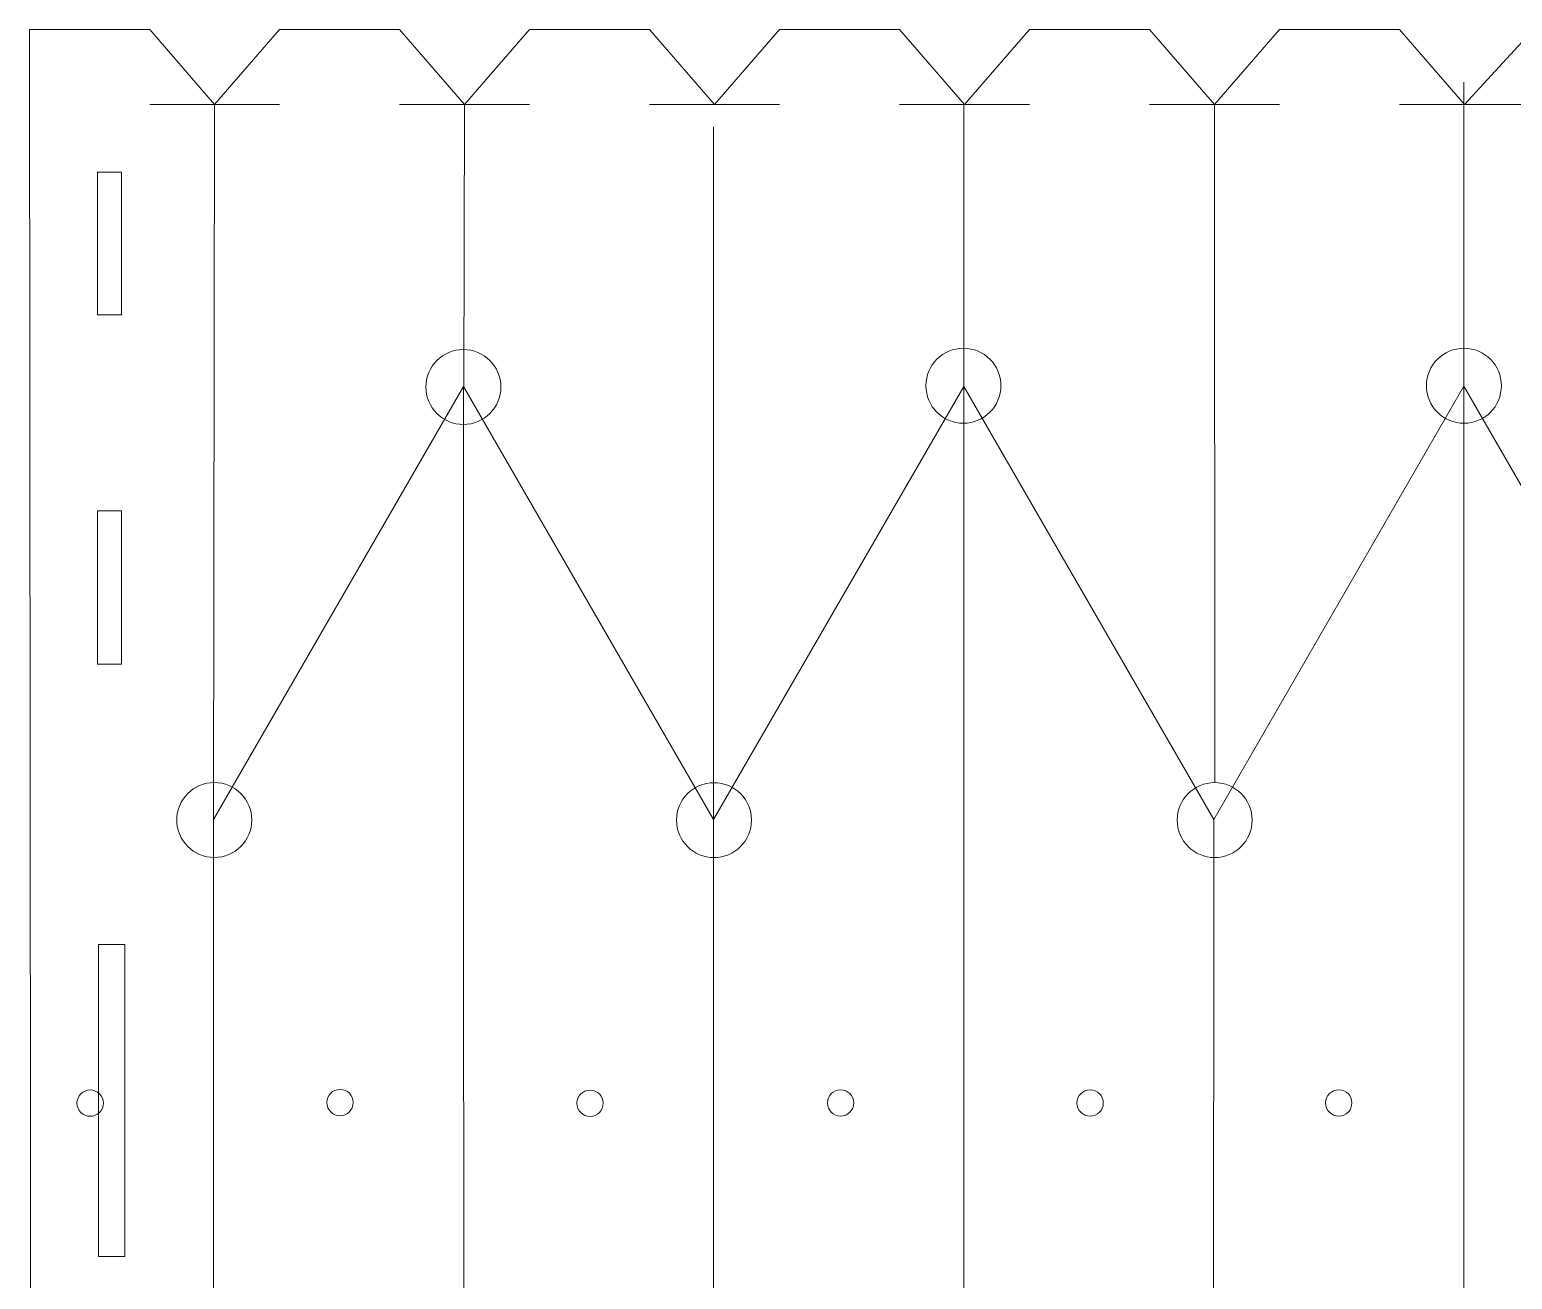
# Model space of a CAD drawing. Header units: inches. Extents: x -10.63 to -0.93, y 1.38 to 4.96.
# Drawn here: x -10.632 to -8.297, y 2.987 to 4.955 of the extents above; entities that cross this region are included whole.
import ezdxf
from ezdxf.lldxf.tags import DXFTag

# ---------------------------------------------------------------- set-up
doc = ezdxf.new("R2010")
doc.units = ezdxf.units.IN
doc.header["$MEASUREMENT"] = 0
doc.layers.add('Layer 1', color=7, linetype='Continuous')
doc.layers.add('SLD-0', color=7, linetype='Continuous')
tags = doc.linetypes.add('New Line1', pattern=[2, 1, -1]).pattern_tags.tags
tags[6:7] = [DXFTag(74, 4), DXFTag(75, 0), DXFTag(340, '0'), DXFTag(46, 1.0), DXFTag(50, 0.0), DXFTag(44, 0.0), DXFTag(45, 0.0)]
tags[4:5] = [DXFTag(74, 4), DXFTag(75, 0), DXFTag(340, '0'), DXFTag(46, 1.0), DXFTag(50, 0.0), DXFTag(44, 0.0), DXFTag(45, 0.0)]
tags = doc.linetypes.add('New Line10', pattern=[2, 1, -1]).pattern_tags.tags
tags[6:7] = [DXFTag(74, 4), DXFTag(75, 0), DXFTag(340, '0'), DXFTag(46, 1.0), DXFTag(50, 0.0), DXFTag(44, 0.0), DXFTag(45, 0.0)]
tags[4:5] = [DXFTag(74, 4), DXFTag(75, 0), DXFTag(340, '0'), DXFTag(46, 1.0), DXFTag(50, 0.0), DXFTag(44, 0.0), DXFTag(45, 0.0)]
tags = doc.linetypes.add('New Line11', pattern=[2, 1, -1]).pattern_tags.tags
tags[6:7] = [DXFTag(74, 4), DXFTag(75, 0), DXFTag(340, '0'), DXFTag(46, 1.0), DXFTag(50, 0.0), DXFTag(44, 0.0), DXFTag(45, 0.0)]
tags[4:5] = [DXFTag(74, 4), DXFTag(75, 0), DXFTag(340, '0'), DXFTag(46, 1.0), DXFTag(50, 0.0), DXFTag(44, 0.0), DXFTag(45, 0.0)]
tags = doc.linetypes.add('New Line15', pattern=[2, 1, -1]).pattern_tags.tags
tags[6:7] = [DXFTag(74, 4), DXFTag(75, 0), DXFTag(340, '0'), DXFTag(46, 1.0), DXFTag(50, 0.0), DXFTag(44, 0.0), DXFTag(45, 0.0)]
tags[4:5] = [DXFTag(74, 4), DXFTag(75, 0), DXFTag(340, '0'), DXFTag(46, 1.0), DXFTag(50, 0.0), DXFTag(44, 0.0), DXFTag(45, 0.0)]
tags = doc.linetypes.add('New Line2', pattern=[2, 1, -1]).pattern_tags.tags
tags[6:7] = [DXFTag(74, 4), DXFTag(75, 0), DXFTag(340, '0'), DXFTag(46, 1.0), DXFTag(50, 0.0), DXFTag(44, 0.0), DXFTag(45, 0.0)]
tags[4:5] = [DXFTag(74, 4), DXFTag(75, 0), DXFTag(340, '0'), DXFTag(46, 1.0), DXFTag(50, 0.0), DXFTag(44, 0.0), DXFTag(45, 0.0)]
tags = doc.linetypes.add('New Line22', pattern=[2, 1, -1]).pattern_tags.tags
tags[6:7] = [DXFTag(74, 4), DXFTag(75, 0), DXFTag(340, '0'), DXFTag(46, 1.0), DXFTag(50, 0.0), DXFTag(44, 0.0), DXFTag(45, 0.0)]
tags[4:5] = [DXFTag(74, 4), DXFTag(75, 0), DXFTag(340, '0'), DXFTag(46, 1.0), DXFTag(50, 0.0), DXFTag(44, 0.0), DXFTag(45, 0.0)]
tags = doc.linetypes.add('New Line23', pattern=[2, 1, -1]).pattern_tags.tags
tags[6:7] = [DXFTag(74, 4), DXFTag(75, 0), DXFTag(340, '0'), DXFTag(46, 1.0), DXFTag(50, 0.0), DXFTag(44, 0.0), DXFTag(45, 0.0)]
tags[4:5] = [DXFTag(74, 4), DXFTag(75, 0), DXFTag(340, '0'), DXFTag(46, 1.0), DXFTag(50, 0.0), DXFTag(44, 0.0), DXFTag(45, 0.0)]
tags = doc.linetypes.add('New Line27', pattern=[2, 1, -1]).pattern_tags.tags
tags[6:7] = [DXFTag(74, 4), DXFTag(75, 0), DXFTag(340, '0'), DXFTag(46, 1.0), DXFTag(50, 0.0), DXFTag(44, 0.0), DXFTag(45, 0.0)]
tags[4:5] = [DXFTag(74, 4), DXFTag(75, 0), DXFTag(340, '0'), DXFTag(46, 1.0), DXFTag(50, 0.0), DXFTag(44, 0.0), DXFTag(45, 0.0)]
tags = doc.linetypes.add('New Line47', pattern=[2, 1, -1]).pattern_tags.tags
tags[6:7] = [DXFTag(74, 4), DXFTag(75, 0), DXFTag(340, '0'), DXFTag(46, 1.0), DXFTag(50, 0.0), DXFTag(44, 0.0), DXFTag(45, 0.0)]
tags[4:5] = [DXFTag(74, 4), DXFTag(75, 0), DXFTag(340, '0'), DXFTag(46, 1.0), DXFTag(50, 0.0), DXFTag(44, 0.0), DXFTag(45, 0.0)]
tags = doc.linetypes.add('New Line49', pattern=[2, 1, -1]).pattern_tags.tags
tags[6:7] = [DXFTag(74, 4), DXFTag(75, 0), DXFTag(340, '0'), DXFTag(46, 1.0), DXFTag(50, 0.0), DXFTag(44, 0.0), DXFTag(45, 0.0)]
tags[4:5] = [DXFTag(74, 4), DXFTag(75, 0), DXFTag(340, '0'), DXFTag(46, 1.0), DXFTag(50, 0.0), DXFTag(44, 0.0), DXFTag(45, 0.0)]
tags = doc.linetypes.add('New Line50', pattern=[2, 1, -1]).pattern_tags.tags
tags[6:7] = [DXFTag(74, 4), DXFTag(75, 0), DXFTag(340, '0'), DXFTag(46, 1.0), DXFTag(50, 0.0), DXFTag(44, 0.0), DXFTag(45, 0.0)]
tags[4:5] = [DXFTag(74, 4), DXFTag(75, 0), DXFTag(340, '0'), DXFTag(46, 1.0), DXFTag(50, 0.0), DXFTag(44, 0.0), DXFTag(45, 0.0)]
tags = doc.linetypes.add('New Line52', pattern=[2, 1, -1]).pattern_tags.tags
tags[6:7] = [DXFTag(74, 4), DXFTag(75, 0), DXFTag(340, '0'), DXFTag(46, 1.0), DXFTag(50, 0.0), DXFTag(44, 0.0), DXFTag(45, 0.0)]
tags[4:5] = [DXFTag(74, 4), DXFTag(75, 0), DXFTag(340, '0'), DXFTag(46, 1.0), DXFTag(50, 0.0), DXFTag(44, 0.0), DXFTag(45, 0.0)]
tags = doc.linetypes.add('New Line54', pattern=[2, 1, -1]).pattern_tags.tags
tags[6:7] = [DXFTag(74, 4), DXFTag(75, 0), DXFTag(340, '0'), DXFTag(46, 1.0), DXFTag(50, 0.0), DXFTag(44, 0.0), DXFTag(45, 0.0)]
tags[4:5] = [DXFTag(74, 4), DXFTag(75, 0), DXFTag(340, '0'), DXFTag(46, 1.0), DXFTag(50, 0.0), DXFTag(44, 0.0), DXFTag(45, 0.0)]
tags = doc.linetypes.add('New Line56', pattern=[2, 1, -1]).pattern_tags.tags
tags[6:7] = [DXFTag(74, 4), DXFTag(75, 0), DXFTag(340, '0'), DXFTag(46, 1.0), DXFTag(50, 0.0), DXFTag(44, 0.0), DXFTag(45, 0.0)]
tags[4:5] = [DXFTag(74, 4), DXFTag(75, 0), DXFTag(340, '0'), DXFTag(46, 1.0), DXFTag(50, 0.0), DXFTag(44, 0.0), DXFTag(45, 0.0)]
tags = doc.linetypes.add('New Line58', pattern=[2, 1, -1]).pattern_tags.tags
tags[6:7] = [DXFTag(74, 4), DXFTag(75, 0), DXFTag(340, '0'), DXFTag(46, 1.0), DXFTag(50, 0.0), DXFTag(44, 0.0), DXFTag(45, 0.0)]
tags[4:5] = [DXFTag(74, 4), DXFTag(75, 0), DXFTag(340, '0'), DXFTag(46, 1.0), DXFTag(50, 0.0), DXFTag(44, 0.0), DXFTag(45, 0.0)]
tags = doc.linetypes.add('New Line60', pattern=[2, 1, -1]).pattern_tags.tags
tags[6:7] = [DXFTag(74, 4), DXFTag(75, 0), DXFTag(340, '0'), DXFTag(46, 1.0), DXFTag(50, 0.0), DXFTag(44, 0.0), DXFTag(45, 0.0)]
tags[4:5] = [DXFTag(74, 4), DXFTag(75, 0), DXFTag(340, '0'), DXFTag(46, 1.0), DXFTag(50, 0.0), DXFTag(44, 0.0), DXFTag(45, 0.0)]
tags = doc.linetypes.add('New Line61', pattern=[2, 1, -1]).pattern_tags.tags
tags[6:7] = [DXFTag(74, 4), DXFTag(75, 0), DXFTag(340, '0'), DXFTag(46, 1.0), DXFTag(50, 0.0), DXFTag(44, 0.0), DXFTag(45, 0.0)]
tags[4:5] = [DXFTag(74, 4), DXFTag(75, 0), DXFTag(340, '0'), DXFTag(46, 1.0), DXFTag(50, 0.0), DXFTag(44, 0.0), DXFTag(45, 0.0)]
tags = doc.linetypes.add('New Line9', pattern=[2, 1, -1]).pattern_tags.tags
tags[6:7] = [DXFTag(74, 4), DXFTag(75, 0), DXFTag(340, '0'), DXFTag(46, 1.0), DXFTag(50, 0.0), DXFTag(44, 0.0), DXFTag(45, 0.0)]
tags[4:5] = [DXFTag(74, 4), DXFTag(75, 0), DXFTag(340, '0'), DXFTag(46, 1.0), DXFTag(50, 0.0), DXFTag(44, 0.0), DXFTag(45, 0.0)]

msp = doc.modelspace()

# ---------------------------------------------------------------- linework, layer by layer
at = {"layer": 'Layer 1', "color": 250, "lineweight": 18}
for points in [[(-10.525, 4.5058), (-10.4875, 4.5058), (-10.4875, 4.7308), (-10.525, 4.7308), (-10.525, 4.5058)], [(-10.525, 3.9557), (-10.4875, 3.9557), (-10.4875, 4.1974), (-10.525, 4.1974), (-10.525, 3.9557)], [(-10.5235, 3.0223), (-10.4819, 3.0223), (-10.4819, 3.514), (-10.5235, 3.514), (-10.5235, 3.0223)]]:
    msp.add_lwpolyline(points, close=True, dxfattribs=at)
msp.add_open_spline([(-10.6319, 4.9553), (-10.6319, 4.9553), (-10.6292, 1.3808), (-10.6292, 1.3808)], degree=3, dxfattribs=at)
at = {"layer": 'Layer 1', "color": 5, "linetype": 'New Line2', "lineweight": 9}
msp.add_open_spline([(-8.7656, 3.7691), (-8.7656, 3.7691), (-8.7658, 4.8372), (-8.7658, 4.8372)], degree=3, dxfattribs=at)
at = {"layer": 'Layer 1', "color": 5, "linetype": 'New Line1', "lineweight": 9}
msp.add_open_spline([(-9.5548, 3.7111), (-9.5548, 3.7111), (-9.5552, 4.8024), (-9.5552, 4.8024)], degree=3, dxfattribs=at)
at = {"layer": 'SLD-0', "color": 179, "lineweight": 9}
for points in [[(-10.6319, 4.9553), (-10.6319, 4.9553), (-10.4429, 4.9553), (-10.4429, 4.9553)], [(-10.4429, 4.9553), (-10.4429, 4.9553), (-10.3406, 4.8372), (-10.3406, 4.8372)], [(-10.2382, 4.9553), (-10.2382, 4.9553), (-10.3406, 4.8372), (-10.3406, 4.8372)], [(-10.2382, 4.9553), (-10.2382, 4.9553), (-10.0492, 4.9553), (-10.0492, 4.9553)], [(-10.0492, 4.9553), (-10.0492, 4.9553), (-9.9469, 4.8372), (-9.9469, 4.8372)], [(-9.8445, 4.9553), (-9.8445, 4.9553), (-9.9469, 4.8372), (-9.9469, 4.8372)], [(-9.8445, 4.9553), (-9.8445, 4.9553), (-9.6555, 4.9553), (-9.6555, 4.9553)], [(-9.6555, 4.9553), (-9.6555, 4.9553), (-9.5532, 4.8372), (-9.5532, 4.8372)], [(-9.4508, 4.9553), (-9.4508, 4.9553), (-9.5532, 4.8372), (-9.5532, 4.8372)], [(-9.4508, 4.9553), (-9.4508, 4.9553), (-9.2618, 4.9553), (-9.2618, 4.9553)], [(-9.2618, 4.9553), (-9.2618, 4.9553), (-9.1595, 4.8372), (-9.1595, 4.8372)], [(-9.0571, 4.9553), (-9.0571, 4.9553), (-9.1595, 4.8372), (-9.1595, 4.8372)], [(-9.0571, 4.9553), (-9.0571, 4.9553), (-8.8681, 4.9553), (-8.8681, 4.9553)], [(-8.8681, 4.9553), (-8.8681, 4.9553), (-8.7658, 4.8372), (-8.7658, 4.8372)], [(-8.6634, 4.9553), (-8.6634, 4.9553), (-8.7658, 4.8372), (-8.7658, 4.8372)], [(-8.6634, 4.9553), (-8.6634, 4.9553), (-8.4744, 4.9553), (-8.4744, 4.9553)], [(-8.4744, 4.9553), (-8.4744, 4.9553), (-8.3721, 4.8372), (-8.3721, 4.8372)], [(-8.3721, 4.8372), (-8.3721, 4.8372), (-8.2638, 4.9553), (-8.2638, 4.9553)], [(-10.4429, 4.8372), (-10.4429, 4.8372), (-10.3406, 4.8372), (-10.3406, 4.8372)], [(-10.3406, 4.8372), (-10.3406, 4.8372), (-10.2382, 4.8372), (-10.2382, 4.8372)], [(-10.0492, 4.8372), (-10.0492, 4.8372), (-9.9469, 4.8372), (-9.9469, 4.8372)], [(-9.9469, 4.8372), (-9.9469, 4.8372), (-9.8445, 4.8372), (-9.8445, 4.8372)], [(-9.6555, 4.8372), (-9.6555, 4.8372), (-9.5532, 4.8372), (-9.5532, 4.8372)], [(-9.5532, 4.8372), (-9.5532, 4.8372), (-9.4508, 4.8372), (-9.4508, 4.8372)], [(-9.2618, 4.8372), (-9.2618, 4.8372), (-9.1595, 4.8372), (-9.1595, 4.8372)], [(-9.1595, 4.8372), (-9.1595, 4.8372), (-9.0571, 4.8372), (-9.0571, 4.8372)], [(-8.8681, 4.8372), (-8.8681, 4.8372), (-8.7658, 4.8372), (-8.7658, 4.8372)], [(-8.7658, 4.8372), (-8.7658, 4.8372), (-8.6634, 4.8372), (-8.6634, 4.8372)], [(-8.4744, 4.8372), (-8.4744, 4.8372), (-8.3721, 4.8372), (-8.3721, 4.8372)], [(-8.3721, 4.8372), (-8.3721, 4.8372), (-8.2638, 4.8372), (-8.2638, 4.8372)]]:
    msp.add_open_spline(points, degree=3, dxfattribs=at)
at = {"layer": 'SLD-0', "color": 5, "linetype": 'New Line61', "lineweight": 9}
msp.add_open_spline([(-8.3734, 4.3913), (-8.3734, 4.3913), (-8.3734, 4.8727), (-8.3734, 4.8727)], degree=3, dxfattribs=at)
at = {"layer": 'SLD-0', "color": 5, "linetype": 'New Line10', "lineweight": 9}
msp.add_open_spline([(-10.3422, 3.711), (-10.3422, 3.711), (-10.3406, 4.8372), (-10.3406, 4.8372)], degree=3, dxfattribs=at)
at = {"layer": 'SLD-0', "color": 5, "linetype": 'New Line50', "lineweight": 9}
msp.add_open_spline([(-9.9482, 4.3913), (-9.9482, 4.3913), (-9.9469, 4.8372), (-9.9469, 4.8372)], degree=3, dxfattribs=at)
at = {"layer": 'SLD-0', "color": 5, "linetype": 'New Line56', "lineweight": 9}
msp.add_open_spline([(-9.1608, 4.3913), (-9.1608, 4.3913), (-9.1608, 4.8372), (-9.1608, 4.8372)], degree=3, dxfattribs=at)
at = {"layer": 'SLD-0', "lineweight": 9}
for points in [[(-9.8898, 4.3923), (-9.8898, 4.4249), (-9.9163, 4.4514), (-9.9489, 4.4514), (-9.9489, 4.4514), (-9.9815, 4.4514), (-10.0079, 4.4249), (-10.0079, 4.3923), (-10.0079, 4.3923), (-10.0079, 4.3597), (-9.9815, 4.3333), (-9.9489, 4.3333), (-9.9489, 4.3333), (-9.9163, 4.3333), (-9.8898, 4.3597), (-9.8898, 4.3923)], [(-9.1023, 4.3944), (-9.1023, 4.427), (-9.1287, 4.4534), (-9.1614, 4.4534), (-9.1614, 4.4534), (-9.194, 4.4534), (-9.2204, 4.427), (-9.2204, 4.3944), (-9.2204, 4.3944), (-9.2204, 4.3617), (-9.194, 4.3353), (-9.1614, 4.3353), (-9.1614, 4.3353), (-9.1287, 4.3353), (-9.1023, 4.3617), (-9.1023, 4.3944)], [(-8.3141, 4.3943), (-8.3141, 4.4269), (-8.3405, 4.4533), (-8.3731, 4.4533), (-8.3731, 4.4533), (-8.4058, 4.4533), (-8.4322, 4.4269), (-8.4322, 4.3943), (-8.4322, 4.3943), (-8.4322, 4.3617), (-8.4058, 4.3352), (-8.3731, 4.3352), (-8.3731, 4.3352), (-8.3405, 4.3352), (-8.3141, 4.3617), (-8.3141, 4.3943)], [(-10.2821, 3.7102), (-10.2821, 3.7428), (-10.3086, 3.7692), (-10.3412, 3.7692), (-10.3412, 3.7692), (-10.3738, 3.7692), (-10.4002, 3.7428), (-10.4002, 3.7102), (-10.4002, 3.7102), (-10.4002, 3.6775), (-10.3738, 3.6511), (-10.3412, 3.6511), (-10.3412, 3.6511), (-10.3086, 3.6511), (-10.2821, 3.6775), (-10.2821, 3.7102)], [(-9.4951, 3.71), (-9.4951, 3.7426), (-9.5215, 3.769), (-9.5541, 3.769), (-9.5541, 3.769), (-9.5868, 3.769), (-9.6132, 3.7426), (-9.6132, 3.71), (-9.6132, 3.71), (-9.6132, 3.6774), (-9.5868, 3.6509), (-9.5541, 3.6509), (-9.5541, 3.6509), (-9.5215, 3.6509), (-9.4951, 3.6774), (-9.4951, 3.71)], [(-8.7066, 3.71), (-8.7066, 3.7427), (-8.733, 3.7691), (-8.7656, 3.7691), (-8.7656, 3.7691), (-8.7983, 3.7691), (-8.8247, 3.7427), (-8.8247, 3.71), (-8.8247, 3.71), (-8.8247, 3.6774), (-8.7983, 3.651), (-8.7656, 3.651), (-8.7656, 3.651), (-8.733, 3.651), (-8.7066, 3.6774), (-8.7066, 3.71)], [(-10.5158, 3.2641), (-10.5158, 3.2756), (-10.5251, 3.2849), (-10.5366, 3.2849), (-10.5366, 3.2849), (-10.5481, 3.2849), (-10.5574, 3.2756), (-10.5574, 3.2641), (-10.5574, 3.2641), (-10.5574, 3.2527), (-10.5481, 3.2434), (-10.5366, 3.2434), (-10.5366, 3.2434), (-10.5251, 3.2434), (-10.5158, 3.2527), (-10.5158, 3.2641)], [(-10.1223, 3.2651), (-10.1223, 3.2765), (-10.1316, 3.2858), (-10.1431, 3.2858), (-10.1431, 3.2858), (-10.1546, 3.2858), (-10.1639, 3.2765), (-10.1639, 3.2651), (-10.1639, 3.2651), (-10.1639, 3.2536), (-10.1546, 3.2443), (-10.1431, 3.2443), (-10.1431, 3.2443), (-10.1316, 3.2443), (-10.1223, 3.2536), (-10.1223, 3.2651)], [(-9.7286, 3.2639), (-9.7286, 3.2754), (-9.7379, 3.2847), (-9.7494, 3.2847), (-9.7494, 3.2847), (-9.7608, 3.2847), (-9.7701, 3.2754), (-9.7701, 3.2639), (-9.7701, 3.2639), (-9.7701, 3.2524), (-9.7608, 3.2431), (-9.7494, 3.2431), (-9.7494, 3.2431), (-9.7379, 3.2431), (-9.7286, 3.2524), (-9.7286, 3.2639)], [(-9.334, 3.2645), (-9.334, 3.2759), (-9.3433, 3.2852), (-9.3547, 3.2852), (-9.3547, 3.2852), (-9.3662, 3.2852), (-9.3755, 3.2759), (-9.3755, 3.2645), (-9.3755, 3.2645), (-9.3755, 3.253), (-9.3662, 3.2437), (-9.3547, 3.2437), (-9.3547, 3.2437), (-9.3433, 3.2437), (-9.334, 3.253), (-9.334, 3.2645)], [(-8.9411, 3.2643), (-8.9411, 3.2758), (-8.9504, 3.2851), (-8.9619, 3.2851), (-8.9619, 3.2851), (-8.9734, 3.2851), (-8.9827, 3.2758), (-8.9827, 3.2643), (-8.9827, 3.2643), (-8.9827, 3.2529), (-8.9734, 3.2436), (-8.9619, 3.2436), (-8.9619, 3.2436), (-8.9504, 3.2436), (-8.9411, 3.2529), (-8.9411, 3.2643)], [(-8.5495, 3.2644), (-8.5495, 3.2759), (-8.5588, 3.2852), (-8.5702, 3.2852), (-8.5702, 3.2852), (-8.5817, 3.2852), (-8.591, 3.2759), (-8.591, 3.2644), (-8.591, 3.2644), (-8.591, 3.2529), (-8.5817, 3.2436), (-8.5702, 3.2436), (-8.5702, 3.2436), (-8.5588, 3.2436), (-8.5495, 3.2529), (-8.5495, 3.2644)]]:
    msp.add_open_spline(points, degree=3, knots=[0, 0, 0, 0, 0.2, 0.2, 0.2, 0.2, 0.4, 0.4, 0.4, 0.4, 0.6, 0.6, 0.6, 0.6, 1, 1, 1, 1], dxfattribs=at)
at = {"layer": 'SLD-0', "color": 5, "linetype": 'New Line27', "lineweight": 9}
msp.add_open_spline([(-10.3422, 3.711), (-10.3422, 3.711), (-9.9484, 4.3931), (-9.9484, 4.3931)], degree=3, dxfattribs=at)
at = {"layer": 'SLD-0', "color": 5, "linetype": 'New Line9', "lineweight": 9}
msp.add_open_spline([(-9.9484, 4.3931), (-9.9484, 4.3931), (-9.5547, 3.7111), (-9.5547, 3.7111)], degree=3, dxfattribs=at)
at = {"layer": 'SLD-0', "color": 5, "linetype": 'New Line49', "lineweight": 9}
msp.add_open_spline([(-9.9482, 2.1405), (-9.9482, 2.1405), (-9.9484, 4.3931), (-9.9484, 4.3931)], degree=3, dxfattribs=at)
at = {"layer": 'SLD-0', "color": 5, "linetype": 'New Line11', "lineweight": 9}
msp.add_open_spline([(-9.5547, 3.7111), (-9.5547, 3.7111), (-9.1609, 4.3931), (-9.1609, 4.3931)], degree=3, dxfattribs=at)
at = {"layer": 'SLD-0', "color": 5, "linetype": 'New Line15', "lineweight": 9}
msp.add_open_spline([(-9.1609, 4.3931), (-9.1609, 4.3931), (-8.7672, 3.7112), (-8.7672, 3.7112)], degree=3, dxfattribs=at)
at = {"layer": 'SLD-0', "color": 5, "linetype": 'New Line54', "lineweight": 9}
msp.add_open_spline([(-9.1608, 2.1408), (-9.1608, 2.1408), (-9.1609, 4.3931), (-9.1609, 4.3931)], degree=3, dxfattribs=at)
at = {"layer": 'SLD-0', "color": 5, "linetype": 'New Line22', "lineweight": 9}
msp.add_open_spline([(-8.7672, 3.7112), (-8.7672, 3.7112), (-8.3734, 4.3934), (-8.3734, 4.3934)], degree=3, dxfattribs=at)
at = {"layer": 'SLD-0', "color": 5, "linetype": 'New Line23', "lineweight": 9}
msp.add_open_spline([(-8.3734, 4.3934), (-8.3734, 4.3934), (-7.9796, 3.7114), (-7.9796, 3.7114)], degree=3, dxfattribs=at)
at = {"layer": 'SLD-0', "color": 5, "linetype": 'New Line60', "lineweight": 9}
msp.add_open_spline([(-8.3734, 2.1412), (-8.3734, 2.1412), (-8.3734, 4.3934), (-8.3734, 4.3934)], degree=3, dxfattribs=at)
at = {"layer": 'SLD-0', "color": 5, "linetype": 'New Line47', "lineweight": 9}
msp.add_open_spline([(-10.3422, 2.8222), (-10.3422, 2.8222), (-10.3422, 3.711), (-10.3422, 3.711)], degree=3, dxfattribs=at)
at = {"layer": 'SLD-0', "color": 5, "linetype": 'New Line52', "lineweight": 9}
msp.add_open_spline([(-9.5548, 2.8226), (-9.5548, 2.8226), (-9.5547, 3.7111), (-9.5547, 3.7111)], degree=3, dxfattribs=at)
at = {"layer": 'SLD-0', "color": 5, "linetype": 'New Line58', "lineweight": 9}
msp.add_open_spline([(-8.7674, 2.8229), (-8.7674, 2.8229), (-8.7672, 3.7112), (-8.7672, 3.7112)], degree=3, dxfattribs=at)

doc.saveas('drawing.dxf')
